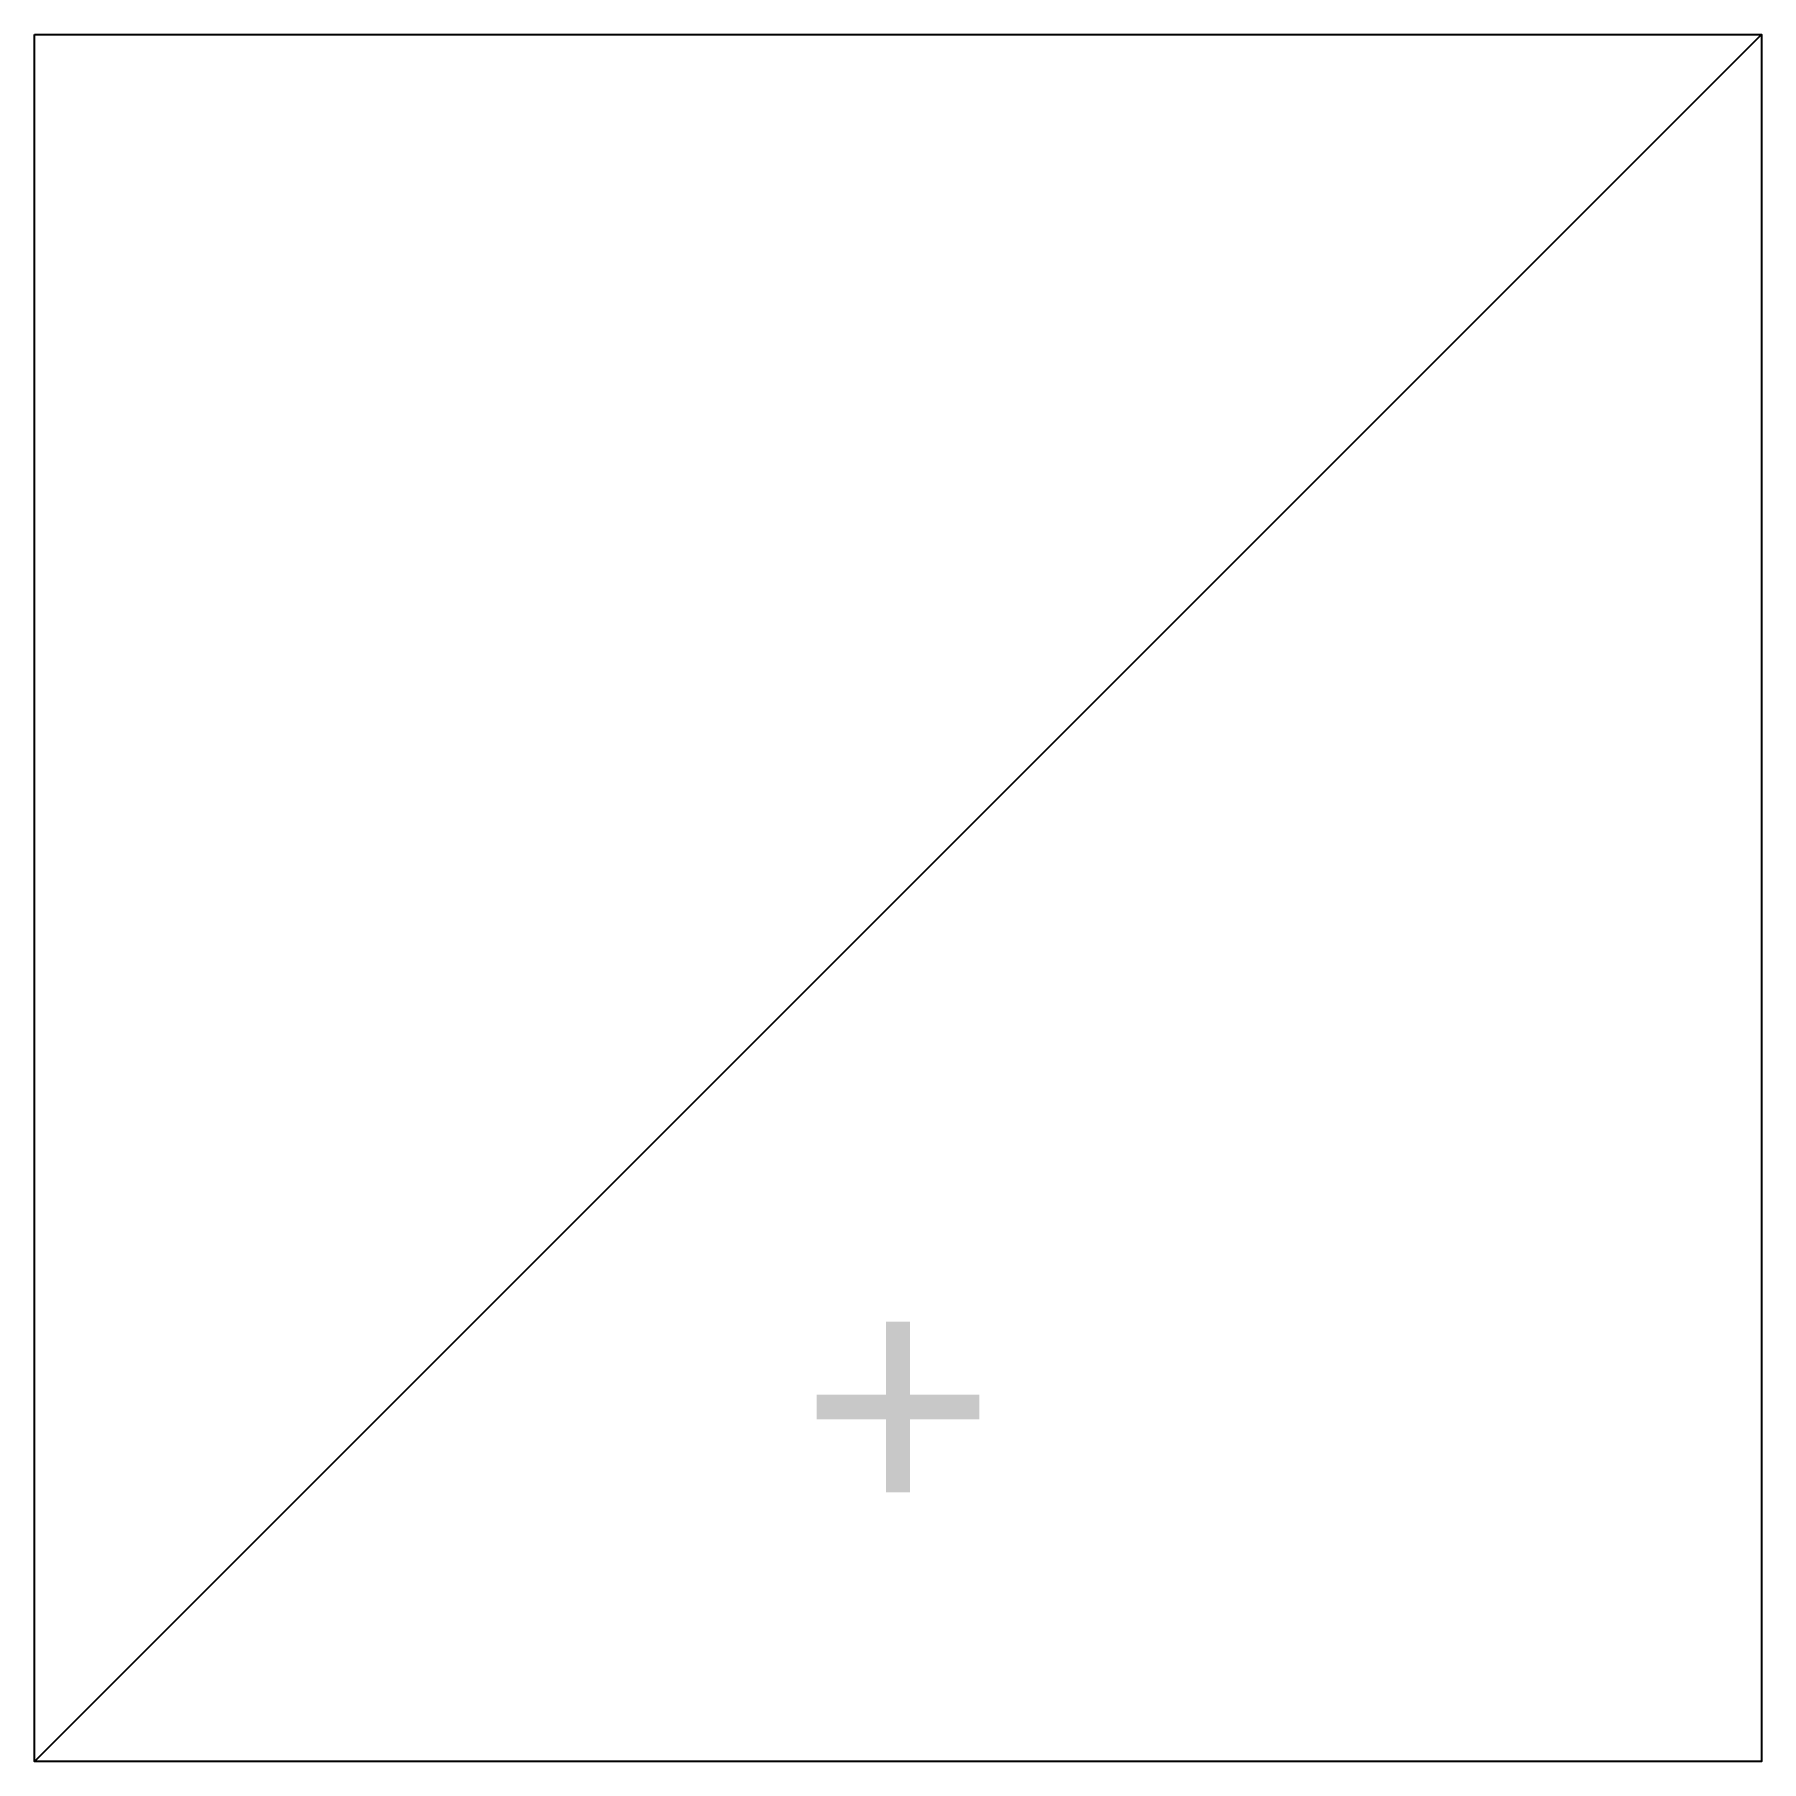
# Model space of a CAD drawing. Header units: millimetres. Extents: x -450 to 450, y -450 to 450.
import ezdxf
from ezdxf.enums import TextEntityAlignment as Align

# ---------------------------------------------------------------- set-up
doc = ezdxf.new("R2010")
doc.units = ezdxf.units.MM
doc.styles.add('EHS_Text', font='arial.ttf')

msp = doc.modelspace()

# ---------------------------------------------------------------- linework, layer by layer
at = {"color": 0, "linetype": 'ByBlock', "lineweight": -2}
msp.add_line((450, 450), (-450, -450), dxfattribs=at)
msp.add_lwpolyline([(-450, 450), (450, 450), (450, -450), (-450, -450)], close=True, dxfattribs=at)

# ---------------------------------------------------------------- texts
at = {"color": 0, "linetype": 'ByBlock', "lineweight": -2, "style": 'EHS_Text'}
msp.add_text('+', height=125, dxfattribs=at).set_placement((0, -263.19), align=Align.MIDDLE_CENTER)

doc.saveas('drawing.dxf')
